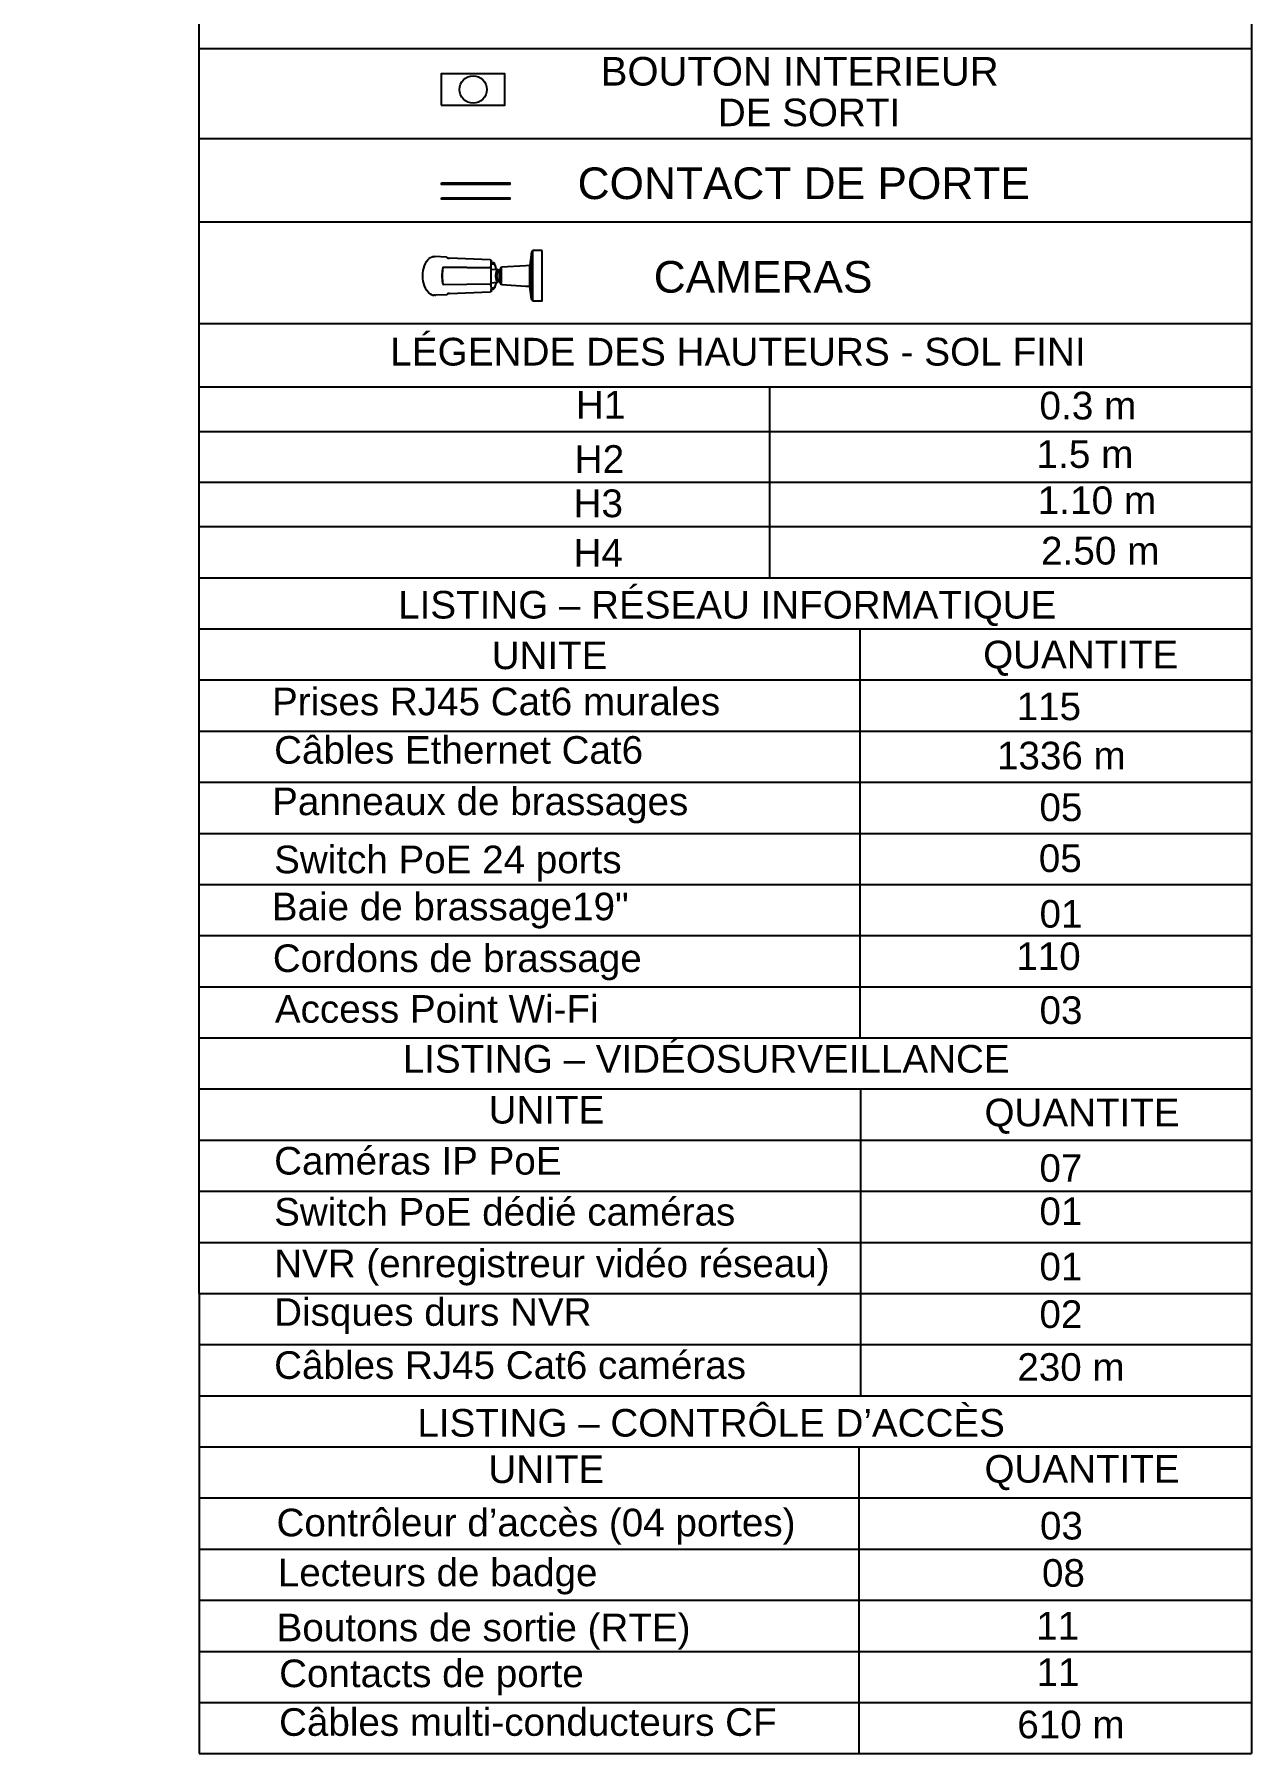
# Model space of a CAD drawing. Header units: metres. Extents: x 131 to 1703, y 190 to 2058.
# Drawn here: x 1507.79 to 1519.68, y 1976.45 to 1993.27 of the extents above; entities that cross this region are included whole.
import ezdxf

# ---------------------------------------------------------------- set-up
doc = ezdxf.new("R2010")
doc.units = ezdxf.units.M
for name, color, linetype in [('Caméras IP', 7, 'Continuous'), ('Cartouche de légende', 7, 'Continuous'), ('Lecteur de Badge & autres', 7, 'Continuous')]:
    doc.layers.add(name, color=color, linetype=linetype)
doc.styles.get("Standard").update_dxf_attribs({"font": 'arial.ttf'})
pattern_1 = [(0, (-1574.934, -2085.959), (0, 14.34618), [10.433586, -3.912595]), (90, (-1574.934, -2085.959), (-14.34618, 9e-16), [10.433586, -3.912595])]
pattern_2 = [(0, (-1617.502, -2121.206), (0, 14.34618), [10.433586, -3.912595]), (90, (-1617.502, -2121.206), (-14.34618, 9e-16), [10.433586, -3.912595])]
pattern_3 = [(0, (-1572.218, -2097.767), (0, 14.34618), [10.433586, -3.912595]), (90, (-1572.218, -2097.767), (-14.34618, 9e-16), [10.433586, -3.912595])]

# ---------------------------------------------------------------- blocks, each defined once
blk = doc.blocks.new('Axis Thermal Network Camera pl')
at = {"layer": 'Caméras IP', "color": 3}
for p, q in [((5.83, 11.45), (5.83, 10.38)), ((11.6, 11.45), (5.83, 11.45)), ((5.84, 10.38), (5.83, 10.38)), ((5.84, 10.38), (6.06, 10.25)), ((11.6, 10.38), (5.84, 10.38)), ((6.06, 10.25), (6.05, 10.25)), ((6.07, 10.25), (6.06, 10.25)), ((6.07, 10.25), (6.09, 10.25)), ((6.07, 10.25), (7.49, 10.03)), ((6.09, 10.25), (6.09, 10.25)), ((11.31, 10.25), (6.09, 10.25)), ((7.51, 10.03), (7.49, 10.03)), ((7.52, 9.58), (7.51, 10.03)), ((9.93, 10.03), (7.51, 10.03)), ((9.93, 10.03), (9.92, 9.58)), ((9.93, 10.03), (9.94, 10.03)), ((11.37, 10.25), (9.94, 10.03)), ((11.32, 10.25), (11.31, 10.25)), ((11.37, 10.25), (11.32, 10.25)), ((11.37, 10.25), (11.38, 10.25)), ((11.6, 10.38), (11.38, 10.25)), ((11.39, 10.25), (11.38, 10.25)), ((11.6, 11.45), (11.6, 10.38)), ((11.6, 10.38), (11.6, 10.38)), ((7.69, 6.81), (7.52, 9.58)), ((9.92, 9.58), (9.75, 6.81)), ((7.22, 5.88), (7.21, 5.63)), ((7.23, 5.93), (7.22, 5.92)), ((7.22, 5.92), (7.22, 5.9)), ((7.22, 5.9), (7.22, 5.88)), ((7.24, 5.95), (7.23, 5.93)), ((7.25, 5.96), (7.24, 5.95)), ((7.27, 5.97), (7.25, 5.96)), ((7.39, 6.05), (7.27, 5.97)), ((7.28, 5.98), (7.27, 5.97)), ((7.3, 5.98), (7.28, 5.98)), ((7.32, 5.99), (7.3, 5.98)), ((7.34, 5.98), (7.32, 5.99)), ((7.34, 5.98), (7.32, 5.63)), ((7.34, 5.63), (7.34, 5.98)), ((7.42, 6.07), (7.39, 6.05)), ((7.62, 6.15), (7.42, 6.07)), ((7.86, 6.22), (7.62, 6.15)), ((8.21, 6.57), (7.69, 6.81)), ((9.75, 6.81), (7.69, 6.81)), ((7.86, 6.22), (8, 6.24)), ((7.94, 5.71), (8, 6.24)), ((8, 6.24), (8.01, 6.39)), ((8.02, 6.43), (8.01, 6.39)), ((8.01, 6.39), (8.02, 6.36)), ((8.04, 6.46), (8.02, 6.43)), ((8.02, 6.36), (8.04, 6.33)), ((8.07, 6.49), (8.04, 6.46)), ((8.04, 6.33), (8.07, 6.3)), ((8.11, 6.51), (8.07, 6.49)), ((8.07, 6.3), (8.11, 6.27)), ((8.16, 6.54), (8.11, 6.51)), ((8.11, 6.27), (8.16, 6.25)), ((8.13, 6.48), (8.12, 6.46)), ((8.12, 6.46), (8.13, 6.43)), ((8.14, 6.51), (8.13, 6.48)), ((8.13, 6.43), (8.14, 6.4)), ((8.17, 6.53), (8.14, 6.51)), ((8.14, 6.4), (8.17, 6.38)), ((8.16, 6.54), (8.21, 6.57)), ((8.16, 6.25), (8.22, 6.22)), ((8.2, 6.56), (8.17, 6.53)), ((8.17, 6.38), (8.2, 6.35)), ((8.21, 6.57), (8.2, 6.56)), ((8.2, 6.35), (8.24, 6.33)), ((8.25, 6.55), (8.21, 6.57)), ((8.22, 6.22), (8.29, 6.2)), ((8.24, 6.33), (8.3, 6.31)), ((8.25, 6.55), (8.29, 6.55)), ((8.29, 6.46), (8.29, 6.55)), ((8.29, 6.55), (9.14, 6.55)), ((8.3, 6.44), (8.29, 6.46)), ((8.29, 6.2), (8.37, 6.18)), ((8.31, 6.42), (8.3, 6.44)), ((8.3, 6.31), (8.35, 6.29)), ((8.33, 6.4), (8.31, 6.42)), ((8.35, 6.38), (8.33, 6.4)), ((8.38, 6.37), (8.35, 6.38)), ((8.35, 6.29), (8.42, 6.28)), ((8.37, 6.18), (8.45, 6.17)), ((8.42, 6.35), (8.38, 6.37)), ((8.46, 6.34), (8.42, 6.35)), ((8.42, 6.28), (8.49, 6.27)), ((8.45, 6.17), (8.54, 6.16)), ((8.51, 6.33), (8.46, 6.34)), ((8.49, 6.27), (8.56, 6.26)), ((8.56, 6.32), (8.51, 6.33)), ((8.54, 6.16), (8.63, 6.15)), ((8.61, 6.32), (8.56, 6.32)), ((8.56, 6.26), (8.64, 6.25)), ((8.66, 6.31), (8.61, 6.32)), ((8.63, 6.15), (8.72, 6.15)), ((8.64, 6.25), (8.72, 6.25)), ((8.72, 6.31), (8.66, 6.31)), ((8.77, 6.31), (8.72, 6.31)), ((8.72, 6.25), (8.8, 6.25)), ((8.72, 6.15), (8.81, 6.15)), ((8.83, 6.32), (8.77, 6.31)), ((8.8, 6.25), (8.87, 6.26)), ((8.81, 6.15), (8.9, 6.16)), ((8.88, 6.32), (8.83, 6.32)), ((8.87, 6.26), (8.95, 6.27)), ((8.93, 6.33), (8.88, 6.32)), ((8.9, 6.16), (8.99, 6.17)), ((8.98, 6.34), (8.93, 6.33)), ((8.95, 6.27), (9.02, 6.28)), ((9.02, 6.35), (8.98, 6.34)), ((8.99, 6.17), (9.07, 6.18)), ((9.06, 6.37), (9.02, 6.35)), ((9.02, 6.28), (9.08, 6.29)), ((9.09, 6.38), (9.06, 6.37)), ((9.07, 6.18), (9.15, 6.2)), ((9.08, 6.29), (9.14, 6.31)), ((9.11, 6.4), (9.09, 6.38)), ((9.13, 6.42), (9.11, 6.4)), ((9.14, 6.44), (9.13, 6.42)), ((9.14, 6.46), (9.14, 6.55)), ((9.18, 6.55), (9.14, 6.55)), ((9.14, 6.46), (9.14, 6.44)), ((9.14, 6.31), (9.19, 6.33)), ((9.15, 6.2), (9.22, 6.22)), ((9.18, 6.55), (9.23, 6.57)), ((9.19, 6.33), (9.24, 6.35)), ((9.22, 6.22), (9.28, 6.25)), ((9.75, 6.81), (9.23, 6.57)), ((9.28, 6.54), (9.23, 6.57)), ((9.24, 6.56), (9.23, 6.57)), ((9.27, 6.53), (9.24, 6.56)), ((9.24, 6.35), (9.27, 6.38)), ((9.3, 6.51), (9.27, 6.53)), ((9.27, 6.38), (9.3, 6.4)), ((9.33, 6.51), (9.28, 6.54)), ((9.28, 6.25), (9.33, 6.27)), ((9.31, 6.48), (9.3, 6.51)), ((9.3, 6.4), (9.31, 6.43)), ((9.32, 6.46), (9.31, 6.48)), ((9.31, 6.43), (9.32, 6.46)), ((9.37, 6.49), (9.33, 6.51)), ((9.33, 6.27), (9.37, 6.3)), ((9.4, 6.46), (9.37, 6.49)), ((9.37, 6.3), (9.4, 6.33)), ((9.42, 6.43), (9.4, 6.46)), ((9.4, 6.33), (9.42, 6.36)), ((9.43, 6.39), (9.42, 6.43)), ((9.42, 6.36), (9.43, 6.39)), ((9.44, 6.24), (9.43, 6.39)), ((9.5, 5.71), (9.44, 6.24)), ((9.55, 6.22), (9.44, 6.24)), ((9.57, 6.22), (9.55, 6.22)), ((9.82, 6.15), (9.57, 6.22)), ((10.02, 6.07), (9.82, 6.15)), ((10.02, 6.07), (10.04, 6.05)), ((10.04, 6.05), (10.17, 5.97)), ((10.12, 5.99), (10.1, 5.98)), ((10.1, 5.98), (10.12, 5.63)), ((10.1, 5.63), (10.1, 5.98)), ((10.14, 5.98), (10.12, 5.99)), ((10.16, 5.98), (10.14, 5.98)), ((10.17, 5.97), (10.16, 5.98)), ((10.19, 5.96), (10.17, 5.97)), ((10.2, 5.95), (10.19, 5.96)), ((10.21, 5.93), (10.2, 5.95)), ((10.21, 5.92), (10.21, 5.93)), ((10.22, 5.9), (10.21, 5.92)), ((10.22, 5.88), (10.22, 5.9)), ((10.23, 5.63), (10.22, 5.88)), ((6.9, 5.54), (6.71, 0.85)), ((6.9, 5.59), (6.91, 5.6)), ((6.9, 5.59), (6.9, 5.59)), ((6.9, 5.58), (6.9, 5.59)), ((6.9, 5.56), (6.9, 5.58)), ((6.9, 5.54), (6.9, 5.56)), ((6.91, 5.61), (6.92, 5.62)), ((6.91, 5.6), (6.91, 5.61)), ((6.92, 5.62), (6.92, 5.63)), ((6.92, 5.63), (6.93, 5.63)), ((6.93, 5.63), (6.94, 5.64)), ((6.94, 5.64), (6.94, 5.64)), ((6.94, 5.64), (7.03, 5.64)), ((6.94, 5.64), (7.07, 5.63)), ((7.16, 5.63), (7.03, 5.64)), ((7.07, 5.63), (7.22, 5.63)), ((7.21, 5.63), (7.16, 5.63)), ((7.31, 5.63), (7.21, 5.63)), ((7.22, 5.63), (7.4, 5.63)), ((7.32, 5.63), (7.31, 5.63)), ((7.34, 5.63), (7.32, 5.63)), ((7.49, 5.63), (7.34, 5.63)), ((7.4, 5.63), (7.6, 5.62)), ((7.69, 5.62), (7.49, 5.63)), ((7.6, 5.62), (7.82, 5.62)), ((7.82, 5.62), (7.69, 5.62)), ((7.82, 5.62), (7.73, 0.16)), ((7.84, 5.62), (7.76, 0.18)), ((7.84, 5.62), (7.82, 5.62)), ((7.84, 5.62), (7.9, 5.62)), ((7.9, 5.62), (7.92, 5.62)), ((7.92, 5.62), (7.99, 5.62)), ((7.94, 5.71), (7.95, 5.68)), ((7.95, 5.68), (7.97, 5.64)), ((7.97, 5.64), (7.99, 5.62)), ((7.99, 5.62), (8.23, 5.62)), ((7.99, 5.62), (8, 5.62)), ((8, 5.62), (8.17, 5.62)), ((8.17, 5.62), (8.35, 5.62)), ((8.23, 5.62), (8.55, 5.62)), ((8.35, 5.62), (8.54, 5.62)), ((8.54, 5.62), (8.72, 5.62)), ((8.55, 5.62), (8.88, 5.62)), ((8.72, 5.62), (8.9, 5.62)), ((8.88, 5.62), (9.21, 5.62)), ((8.9, 5.62), (9.09, 5.62)), ((9.09, 5.62), (9.27, 5.62)), ((9.21, 5.62), (9.45, 5.62)), ((9.27, 5.62), (9.44, 5.62)), ((9.44, 5.62), (9.52, 5.62)), ((9.45, 5.62), (9.47, 5.64)), ((9.45, 5.62), (9.52, 5.62)), ((9.47, 5.64), (9.49, 5.68)), ((9.49, 5.68), (9.5, 5.71)), ((9.52, 5.62), (9.54, 5.62)), ((9.54, 5.62), (9.61, 5.62)), ((9.61, 5.62), (9.62, 5.62)), ((9.69, 0.18), (9.61, 5.62)), ((9.71, 0.16), (9.62, 5.62)), ((9.62, 5.62), (9.84, 5.62)), ((9.75, 5.62), (9.62, 5.62)), ((9.95, 5.63), (9.75, 5.62)), ((9.84, 5.62), (10.04, 5.63)), ((9.95, 5.63), (10.1, 5.63)), ((10.04, 5.63), (10.21, 5.63)), ((10.1, 5.63), (10.12, 5.63)), ((10.12, 5.63), (10.23, 5.63)), ((10.21, 5.63), (10.37, 5.63)), ((10.23, 5.63), (10.28, 5.63)), ((10.34, 5.64), (10.28, 5.63)), ((10.41, 5.64), (10.34, 5.64)), ((10.37, 5.63), (10.41, 5.64)), ((10.41, 5.64), (10.49, 5.64)), ((10.41, 5.64), (10.49, 5.64)), ((10.49, 5.64), (10.5, 5.64)), ((10.5, 5.64), (10.51, 5.63)), ((10.51, 5.63), (10.52, 5.63)), ((10.52, 5.63), (10.52, 5.62)), ((10.52, 5.62), (10.53, 5.61)), ((10.53, 5.61), (10.53, 5.6)), ((10.53, 5.6), (10.54, 5.59)), ((10.54, 5.59), (10.54, 5.58)), ((10.54, 5.56), (10.54, 5.58)), ((10.54, 5.56), (10.54, 5.54)), ((10.73, 0.85), (10.54, 5.54)), ((6.57, 0.55), (6.52, -0.76)), ((6.57, 0.62), (6.58, 0.64)), ((6.57, 0.61), (6.57, 0.62)), ((6.57, 0.6), (6.57, 0.61)), ((6.57, 0.59), (6.57, 0.6)), ((6.57, 0.57), (6.57, 0.59)), ((6.57, 0.55), (6.57, 0.57)), ((6.57, 0.55), (6.57, 0.55)), ((6.58, 0.64), (6.59, 0.65)), ((6.58, 0.64), (6.58, 0.64)), ((6.59, 0.65), (6.59, 0.65)), ((6.66, 0.65), (6.59, 0.65)), ((6.6, 0.64), (6.59, 0.65)), ((6.59, 0.65), (6.59, 0.65)), ((6.6, 0.64), (6.61, 0.63)), ((6.61, 0.63), (6.62, 0.63)), ((6.62, 0.63), (6.64, 0.63)), ((6.64, 0.63), (6.65, 0.64)), ((6.65, 0.64), (6.66, 0.65)), ((6.66, 0.66), (6.68, 0.68)), ((6.66, 0.65), (6.66, 0.66)), ((6.68, 0.68), (6.69, 0.72)), ((6.69, 0.72), (6.7, 0.75)), ((6.7, 0.8), (6.71, 0.85)), ((6.7, 0.75), (6.7, 0.8)), ((7.73, 0.16), (7.76, 0.18)), ((7.73, 0.16), (8.11, 0.11)), ((7.94, 0.15), (7.76, 0.18)), ((8.12, 0.12), (7.94, 0.15)), ((8.11, 0.11), (8.51, 0.08)), ((8.32, 0.11), (8.12, 0.12)), ((8.52, 0.09), (8.32, 0.11)), ((8.51, 0.08), (8.92, 0.08)), ((8.72, 0.09), (8.52, 0.09)), ((8.92, 0.09), (8.72, 0.09)), ((8.92, 0.08), (9.33, 0.11)), ((9.12, 0.1), (8.92, 0.09)), ((9.32, 0.12), (9.12, 0.1)), ((9.51, 0.15), (9.32, 0.12)), ((9.33, 0.11), (9.71, 0.16)), ((9.69, 0.18), (9.51, 0.15)), ((9.69, 0.18), (9.71, 0.16)), ((10.73, 0.85), (10.74, 0.8)), ((10.74, 0.8), (10.74, 0.75)), ((10.74, 0.75), (10.75, 0.72)), ((10.75, 0.72), (10.76, 0.68)), ((10.76, 0.68), (10.77, 0.66)), ((10.77, 0.66), (10.78, 0.65)), ((10.78, 0.65), (10.85, 0.65)), ((10.78, 0.65), (10.79, 0.64)), ((10.79, 0.64), (10.8, 0.63)), ((10.8, 0.63), (10.81, 0.63)), ((10.81, 0.63), (10.83, 0.63)), ((10.83, 0.63), (10.84, 0.64)), ((10.84, 0.65), (10.85, 0.65)), ((10.84, 0.64), (10.84, 0.65)), ((10.85, 0.65), (10.85, 0.65)), ((10.85, 0.65), (10.86, 0.64)), ((10.86, 0.64), (10.86, 0.64)), ((10.86, 0.64), (10.86, 0.62)), ((10.86, 0.62), (10.87, 0.61)), ((10.87, 0.61), (10.87, 0.59)), ((10.87, 0.59), (10.87, 0.57)), ((10.87, 0.57), (10.87, 0.55)), ((10.87, 0.55), (10.92, -0.64)), ((6.52, -0.79), (6.52, -0.76)), ((6.52, -0.82), (6.52, -0.79)), ((6.52, -0.86), (6.52, -0.82)), ((6.52, -0.89), (6.52, -0.86)), ((6.52, -0.92), (6.52, -0.89)), ((6.52, -0.96), (6.52, -0.92)), ((6.53, -0.98), (6.52, -0.96)), ((6.53, -0.99), (6.53, -0.98)), ((6.53, -1.01), (6.53, -0.99)), ((6.54, -1.04), (6.53, -1.01)), ((6.54, -1.05), (6.54, -1.04)), ((6.54, -1.06), (6.54, -1.05)), ((6.62, -1.24), (6.54, -1.06)), ((6.75, -1.41), (6.62, -1.24)), ((6.9, -1.56), (6.75, -1.41)), ((7.09, -1.71), (6.9, -1.56)), ((7.32, -1.83), (7.09, -1.71)), ((7.56, -1.94), (7.32, -1.83)), ((7.83, -2.03), (7.56, -1.94)), ((9.87, -1.94), (9.6, -2.03)), ((10.12, -1.83), (9.87, -1.94)), ((10.34, -1.71), (10.12, -1.83)), ((10.63, -1.47), (10.34, -1.71)), ((10.79, -1.27), (10.63, -1.47)), ((10.9, -1.06), (10.79, -1.27)), ((10.91, -1.01), (10.9, -1.04)), ((10.9, -1.04), (10.9, -1.06)), ((10.91, -0.96), (10.92, -0.92)), ((10.91, -0.98), (10.91, -0.96)), ((10.91, -1.01), (10.91, -0.98)), ((10.92, -0.74), (10.92, -0.64)), ((10.92, -0.75), (10.92, -0.74)), ((10.92, -0.76), (10.92, -0.75)), ((10.92, -0.75), (10.92, -0.75)), ((10.92, -0.76), (10.92, -0.76)), ((10.92, -0.76), (10.92, -0.79)), ((10.92, -0.79), (10.92, -0.82)), ((10.92, -0.82), (10.92, -0.86)), ((10.92, -0.86), (10.92, -0.87)), ((10.92, -0.89), (10.92, -0.87)), ((10.92, -0.92), (10.92, -0.89)), ((8.12, -2.09), (7.83, -2.03)), ((8.42, -2.13), (8.12, -2.09)), ((8.72, -2.14), (8.42, -2.13)), ((9.02, -2.13), (8.72, -2.14)), ((9.32, -2.09), (9.02, -2.13)), ((9.6, -2.03), (9.32, -2.09))]:
    blk.add_line(p, q, dxfattribs=at)
blk = doc.blocks.new('Bouton de porte de sortie')
at = {"layer": 'Lecteur de Badge & autres'}
h = blk.add_hatch(dxfattribs=at)
h.set_pattern_fill('ANGLE', color=1)
h.set_pattern_definition([(0, (0, 0), (0, 6.985), [5.08, -1.905]), (90, (0, 0), (-6.985, 4e-16), [5.08, -1.905])])
h.paths.add_polyline_path([(1479.9339, 1987.402, 1), (1479.9929, 1987.402, 1)])
at = {"layer": 'Lecteur de Badge & autres', "color": 1}
blk.add_lwpolyline([(1479.8947, 1987.3683), (1480.032, 1987.3683), (1480.032, 1987.4357), (1479.8947, 1987.4357)], close=True, dxfattribs=at)
blk.add_circle((1479.9634, 1987.402), 0.0295, dxfattribs=at)

msp = doc.modelspace()

# ---------------------------------------------------------------- hatches: boundary and pattern name
at = {"layer": 'Cartouche de légende', "true_color": 0xf26722}
h = msp.add_hatch(dxfattribs=at)
h.set_pattern_fill('ANGLE', color=30, scale=2.053856)
h.set_pattern_definition([(0, (-1571.316, -2085.959), (0, 14.34618), [10.433586, -3.912595]), (90, (-1571.316, -2085.959), (-14.34618, 9e-16), [10.433586, -3.912595])])
h.paths.add_polyline_path([(1508.12, 1988.086, 1), (1507.787, 1988.086, 1)])
at = {"layer": 'Cartouche de légende', "true_color": 0xf8991e}
h = msp.add_hatch(dxfattribs=at)
h.set_pattern_fill('ANGLE', color=30, scale=2.053856)
h.set_pattern_definition(pattern_2)
h.paths.add_polyline_path([(1508.12, 1988.086, 1), (1507.787, 1988.086, 1)])
h = msp.add_hatch(dxfattribs=at)
h.set_pattern_fill('ANGLE', color=30, scale=2.053856)
h.set_pattern_definition(pattern_3)
h.paths.add_polyline_path([(1508.12, 1988.086, 1), (1507.787, 1988.086, 1)])
at = {"layer": 'Cartouche de légende', "true_color": 0x93278f}
h = msp.add_hatch(dxfattribs=at)
h.set_pattern_fill('ANGLE', color=217, scale=2.053856)
h.set_pattern_definition(pattern_1)
h.paths.add_polyline_path([(1508.12, 1987.401, 1), (1507.787, 1987.401, 1)])
h = msp.add_hatch(dxfattribs=at)
h.set_pattern_fill('ANGLE', color=217, scale=2.053856)
h.set_pattern_definition(pattern_2)
h.paths.add_polyline_path([(1508.12, 1987.401, 1), (1507.787, 1987.401, 1)])
h = msp.add_hatch(dxfattribs=at)
h.set_pattern_fill('ANGLE', color=217, scale=2.053856)
h.set_pattern_definition(pattern_3)
h.paths.add_polyline_path([(1508.12, 1987.401, 1), (1507.787, 1987.401, 1)])
at = {"layer": 'Cartouche de légende'}
h = msp.add_hatch(dxfattribs=at)
h.set_pattern_fill('ANGLE', color=3, scale=2.053856)
h.set_pattern_definition(pattern_1)
h.paths.add_polyline_path([(1508.12, 1986.637, 1), (1507.787, 1986.637, 1)])
h = msp.add_hatch(dxfattribs=at)
h.set_pattern_fill('ANGLE', color=3, scale=2.053856)
h.set_pattern_definition(pattern_2)
h.paths.add_polyline_path([(1508.12, 1986.637, 1), (1507.787, 1986.637, 1)])
h = msp.add_hatch(dxfattribs=at)
h.set_pattern_fill('ANGLE', color=3, scale=2.053856)
h.set_pattern_definition(pattern_3)
h.paths.add_polyline_path([(1508.12, 1986.637, 1), (1507.787, 1986.637, 1)])
h = msp.add_hatch(dxfattribs=at)
h.set_pattern_fill('ANGLE', color=1, scale=2.053856)
h.set_pattern_definition(pattern_1)
h.paths.add_polyline_path([(1508.12, 1985.295, 1), (1507.787, 1985.295, 1)])
h = msp.add_hatch(dxfattribs=at)
h.set_pattern_fill('ANGLE', color=1, scale=2.053856)
h.set_pattern_definition(pattern_2)
h.paths.add_polyline_path([(1508.12, 1985.295, 1), (1507.787, 1985.295, 1)])
h = msp.add_hatch(dxfattribs=at)
h.set_pattern_fill('ANGLE', color=1, scale=2.053856)
h.set_pattern_definition(pattern_3)
h.paths.add_polyline_path([(1508.12, 1985.295, 1), (1507.787, 1985.295, 1)])

# ---------------------------------------------------------------- linework, layer by layer
for p, q in [((1509.398, 1993.131), (1519.684, 1993.131)), ((1509.398, 1992.248), (1519.684, 1992.248)), ((1509.398, 1991.435), (1519.684, 1991.435)), ((1509.398, 1990.439), (1519.684, 1990.439)), ((1509.398, 1989.82), (1519.684, 1989.82)), ((1514.973, 1989.82), (1514.973, 1988.456)), ((1509.398, 1989.383), (1519.684, 1989.383)), ((1509.398, 1988.888), (1511.629, 1988.888)), ((1511.629, 1988.888), (1515.348, 1988.888)), ((1515.348, 1988.888), (1519.684, 1988.887)), ((1509.398, 1988.456), (1519.684, 1988.456)), ((1514.973, 1988.456), (1514.973, 1987.954)), ((1509.398, 1987.954), (1519.684, 1987.954)), ((1509.398, 1987.454), (1519.684, 1987.454)), ((1515.854, 1987.454), (1515.854, 1983.454)), ((1509.398, 1986.954), (1519.684, 1986.954)), ((1509.398, 1986.454), (1519.684, 1986.454)), ((1509.398, 1985.954), (1519.684, 1985.954)), ((1509.398, 1985.454), (1519.684, 1985.454)), ((1509.398, 1984.954), (1519.684, 1984.954)), ((1510.963, 1984.954), (1518.264, 1984.954)), ((1510.963, 1984.954), (1518.264, 1984.954)), ((1510.963, 1984.954), (1518.264, 1984.954)), ((1510.963, 1984.954), (1518.264, 1984.954)), ((1509.398, 1984.454), (1519.684, 1984.454)), ((1509.398, 1983.954), (1519.684, 1983.954)), ((1509.398, 1983.454), (1519.684, 1983.454)), ((1509.398, 1982.954), (1519.684, 1982.954)), ((1515.861, 1982.954), (1515.861, 1979.954)), ((1509.398, 1982.454), (1519.684, 1982.454)), ((1509.398, 1981.954), (1519.684, 1981.954)), ((1509.398, 1981.454), (1519.684, 1981.454)), ((1509.398, 1980.954), (1519.684, 1980.954)), ((1509.398, 1980.954), (1509.398, 1976.454)), ((1518.264, 1980.954), (1518.264, 1980.954)), ((1519.684, 1980.954), (1519.684, 1976.454)), ((1509.398, 1980.454), (1519.684, 1980.454)), ((1509.398, 1979.954), (1519.684, 1979.954)), ((1509.398, 1979.454), (1519.684, 1979.454)), ((1515.846, 1979.454), (1515.846, 1976.454)), ((1509.398, 1978.954), (1519.684, 1978.954)), ((1509.398, 1978.454), (1519.684, 1978.454)), ((1509.398, 1977.954), (1519.684, 1977.954)), ((1509.398, 1977.454), (1519.684, 1977.454)), ((1509.398, 1976.954), (1519.684, 1976.954)), ((1509.398, 1976.454), (1519.684, 1976.454))]:
    msp.add_line(p, q, dxfattribs=at)
msp.add_lwpolyline([(1509.398, 1980.954), (1509.398, 2013.026), (1519.684, 2013.026), (1519.684, 1980.954)], dxfattribs=at)
at = {"layer": 'Lecteur de Badge & autres', "color": 1}
for points in [[(1511.766, 1991.816), (1512.433, 1991.816), (1512.433, 1991.8), (1511.766, 1991.8)], [(1511.766, 1991.67), (1512.433, 1991.67), (1512.433, 1991.655), (1511.766, 1991.655)]]:
    msp.add_lwpolyline(points, close=True, dxfattribs=at)

# ---------------------------------------------------------------- block references
at = {"layer": 'Caméras IP', "color": 1, "xscale": 0.08589933123545408, "yscale": 0.08589933123545408, "zscale": 0.08589933123545408, "rotation": 270}
msp.add_blockref('Axis Thermal Network Camera pl', (1511.766, 1991.655), dxfattribs=at)
at = {"layer": 'Lecteur de Badge & autres', "color": 1, "xscale": 4.531438603254424, "yscale": 4.531438603254424, "zscale": 4.531438603254424}
msp.add_blockref('Bouton de porte de sortie', (-5194.288, -7013.062), dxfattribs=at)

# ---------------------------------------------------------------- texts
msp.add_text('07', height=0.27).set_placement((1517.61, 1982.046))
at = {"layer": 'Cartouche de légende'}
for s, height, p in [('BOUTON INTERIEUR ', 0.28, (1513.322, 1992.767)), ('CONTACT DE PORTE', 0.30954, (1513.096, 1991.657)), ('CAMERAS', 0.3095, (1513.84, 1990.742)), ('H1', 0.2712, (1513.079, 1989.51)), ('0.3 m', 0.2712, (1517.61, 1989.502)), ('H2', 0.2712, (1513.067, 1988.979)), ('1.5 m', 0.2712, (1517.581, 1989.028)), ('H3', 0.2712, (1513.055, 1988.546)), ('1.10 m', 0.2712, (1517.593, 1988.576)), ('H4', 0.2712, (1513.055, 1988.061)), ('2.50 m', 0.2712, (1517.625, 1988.083)), ('UNITE', 0.27, (1512.256, 1987.06)), ('QUANTITE', 0.27, (1517.06, 1987.068)), ('Prises RJ45 Cat6 murales', 0.27, (1510.109, 1986.609)), ('115', 0.27, (1517.387, 1986.561)), ('Câbles Ethernet Cat6', 0.27, (1510.13, 1986.135)), ('1336 m', 0.27, (1517.195, 1986.08)), ('Panneaux de brassages', 0.27, (1510.11, 1985.632)), ('05', 0.27, (1517.61, 1985.574)), ('Switch PoE 24 ports', 0.27, (1510.13, 1985.064)), ('05', 0.27, (1517.604, 1985.076)), ('Baie de brassage19"', 0.27, (1510.107, 1984.604)), ('01', 0.27, (1517.611, 1984.532)), ('Cordons de brassage', 0.27, (1510.117, 1984.098)), ('110', 0.27, (1517.384, 1984.117)), ('Access Point Wi-Fi', 0.27, (1510.137, 1983.602)), ('03', 0.27, (1517.611, 1983.59)), ('UNITE', 0.27, (1512.226, 1982.616)), ('QUANTITE', 0.27, (1517.073, 1982.589)), ('Caméras IP PoE', 0.27, (1510.13, 1982.117)), ('Switch PoE dédié caméras', 0.27, (1510.13, 1981.618)), ('01', 0.27, (1517.61, 1981.623)), ('NVR (enregistreur vidéo réseau)', 0.27, (1510.13, 1981.113)), ('01', 0.27, (1517.61, 1981.083)), ('Disques durs NVR', 0.27, (1510.13, 1980.638)), ('02', 0.27, (1517.61, 1980.617)), ('Câbles RJ45 Cat6 caméras', 0.27, (1510.13, 1980.119)), ('230 m', 0.27, (1517.394, 1980.1)), ('UNITE', 0.27, (1512.224, 1979.1)), ('QUANTITE', 0.27, (1517.073, 1979.104)), ('Contrôleur d’accès (04 portes)', 0.27, (1510.153, 1978.579)), ('03', 0.27, (1517.615, 1978.548)), ('Lecteurs de badge ', 0.27, (1510.166, 1978.091)), ('08', 0.27, (1517.635, 1978.086)), ('Boutons de sortie (RTE)', 0.27, (1510.154, 1977.553)), ('11', 0.27, (1517.578, 1977.57)), ('Contacts de porte', 0.27, (1510.179, 1977.104)), ('11', 0.27, (1517.582, 1977.116)), ('Câbles multi-conducteurs CF', 0.27, (1510.178, 1976.628)), ('610 m', 0.27, (1517.394, 1976.604))]:
    msp.add_text(s, height=height, dxfattribs=at).set_placement(p)
at = {"layer": 'Cartouche de légende', "color": 18, "true_color": 0x000000}
for s, height, p in [('LÉGENDE DES HAUTEURS - SOL FINI ', 0.27118, (1511.264, 1990.029)), ('LISTING – RÉSEAU INFORMATIQUE ', 0.27, (1511.342, 1987.555)), ('LISTING – VIDÉOSURVEILLANCE ', 0.27, (1511.387, 1983.114)), ('LISTING – CONTRÔLE D’ACCÈS ', 0.27, (1511.53, 1979.554))]:
    msp.add_text(s, height=height, dxfattribs=at).set_placement(p)
at = {"layer": 'Cartouche de légende', "insert": (1514.467, 1992.64), "char_height": 0.27, "width": 2.0685, "attachment_point": 1}
msp.add_mtext('DE SORTI', dxfattribs=at)

doc.saveas('drawing.dxf')
